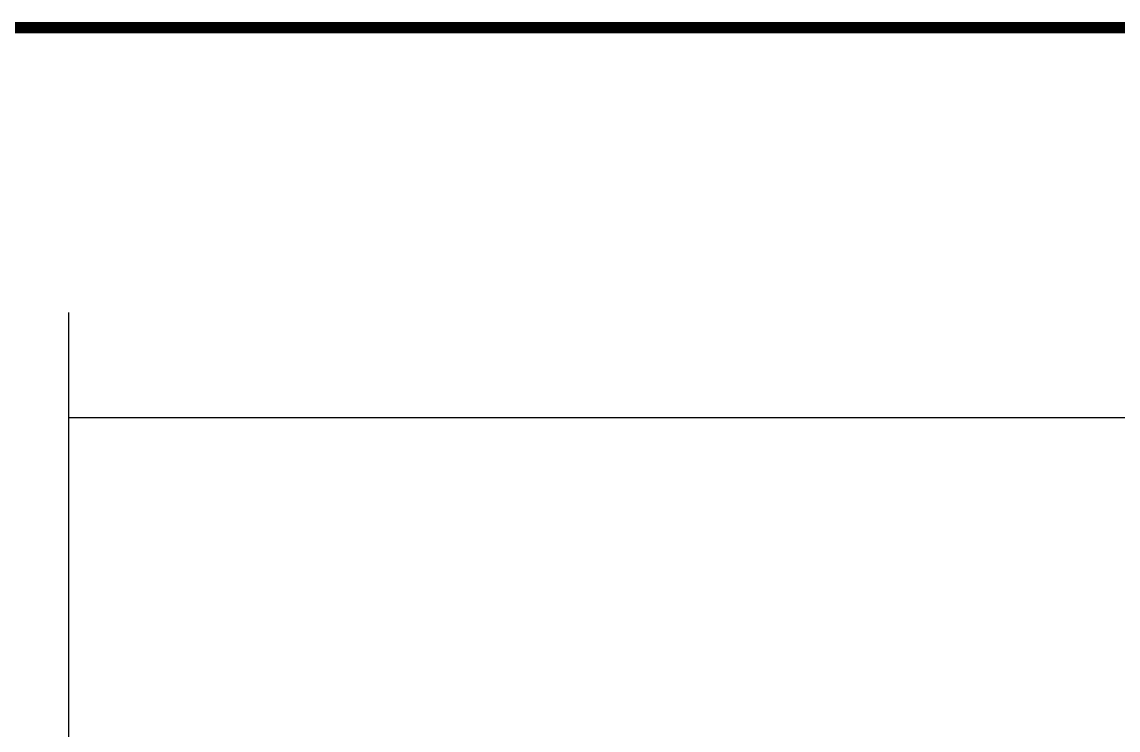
# Model space of a CAD drawing. Header units: millimetres. Extents: x 34817 to 170845, y 26625 to 47482.
# Drawn here: x 88244 to 91344, y 42486 to 44490 of the extents above; entities that cross this region are included whole.
import ezdxf
from ezdxf.enums import TextEntityAlignment as Align

# ---------------------------------------------------------------- set-up
doc = ezdxf.new("R2010")
doc.units = ezdxf.units.MM
doc.layers.get('0').update_dxf_attribs({"color": 142})
doc.layers.add('A-LIBRARY-图框', color=13, linetype='Continuous')
doc.styles.add('黑体', font='simhei_0.ttf')

# ---------------------------------------------------------------- blocks, each defined once
blk = doc.blocks.new('A$A20FB58630')
at = {"const_width": 0.938}
blk.add_lwpolyline([(43.07, 6.982), (623.105, 6.982), (623.105, 413.018), (43.07, 413.018)], close=True, dxfattribs=at)
at = {"style": '黑体'}
for tag, height, p in [('XXX', 3.5, (589.825, 374.913)), ('材料清单', 2.5, (592.383, 64.413)), ('1:60', 2.5, (579.325, 35.913)), ('2019.05', 2.5, (611.825, 35.913)), ('PL-00', 2.5, (592.325, 26.913))]:
    blk.add_attdef(tag, text='', height=height, dxfattribs=at).set_placement(p, align=Align.MIDDLE_CENTER)
blk.add_attdef('XXX室内装饰设计施工图', text='', height=3.5, rotation=90, dxfattribs=at).set_placement((577.325, 253.913), align=Align.MIDDLE_CENTER)
blk = doc.blocks.new('卧室床头')
blk.add_line((33424.4, 19758.3), (37810, 19758.3))
blk.add_lwpolyline([(33424.4, 20055), (33424.4, 18681.8), (33339.8, 18681.8), (33519, 18540.9), (33424.4, 18540.9), (33424.4, 17061.7)])

msp = doc.modelspace()

# ---------------------------------------------------------------- block references
msp.add_blockref('卧室床头', (54951.7, 23612.7))
at = {"layer": 'A-LIBRARY-图框', "xscale": 34.03219720310778, "yscale": 34.03219720310778, "zscale": 34.03219720310778}
msp.add_blockref('A$A20FB58630', (80159.9, 30418.1), dxfattribs=at)

doc.saveas('drawing.dxf')
